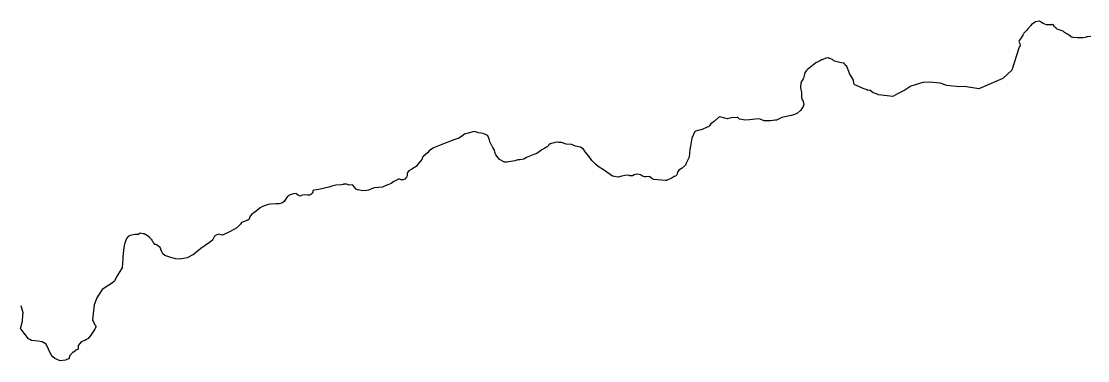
# Model space of a CAD drawing. Extents: x 6438959 to 7279357, y 1424492 to 2039161.
# Drawn here: x 6649059 to 6733124, y 1741062 to 1767852 of the extents above; entities that cross this region are included whole.
import ezdxf

# ---------------------------------------------------------------- set-up
doc = ezdxf.new("R2010")
doc.units = 21
doc.layers.add('COUNTY_BOUNDARY', color=40, linetype='Continuous')

msp = doc.modelspace()

# ---------------------------------------------------------------- linework, layer by layer
at = {"layer": 'COUNTY_BOUNDARY'}
msp.add_lwpolyline([(6733363, 1766642), (6733124, 1766637), (6733063, 1766624), (6732922, 1766582), (6732745, 1766557), (6732513, 1766540), (6732470, 1766548), (6732389, 1766544), (6732287, 1766559), (6731987, 1766573), (6731890, 1766594), (6731839, 1766610), (6731788, 1766648), (6731625, 1766789), (6731569, 1766830), (6731533, 1766842), (6731380, 1766916), (6731309, 1766967), (6731252, 1767021), (6731181, 1767070), (6731100, 1767102), (6731038, 1767126), (6730875, 1767173), (6730728, 1767244), (6730641, 1767301), (6730564, 1767351), (6730500, 1767426), (6730482, 1767477), (6730431, 1767546), (6730350, 1767587), (6730268, 1767580), (6729903, 1767580), (6729875, 1767583), (6729760, 1767627), (6729622, 1767690), (6729495, 1767759), (6729454, 1767790), (6729408, 1767815), (6729317, 1767852), (6729179, 1767848), (6729022, 1767816), (6728820, 1767682), (6728683, 1767598), (6728646, 1767516), (6728400, 1767246), (6728319, 1767157), (6728265, 1767097), (6728104, 1766920), (6728094, 1766909), (6728069, 1766868), (6728059, 1766850), (6728050, 1766834), (6728022, 1766786), (6728012, 1766770), (6727837, 1766472), (6727713, 1766345), (6727707, 1766253), (6727769, 1766108), (6727778, 1766043), (6727790, 1765948), (6727790, 1765931), (6727782, 1765888), (6727776, 1765859), (6727765, 1765847), (6727743, 1765824), (6727736, 1765817), (6727728, 1765809), (6727155, 1763997), (6726444, 1763326), (6724541, 1762527), (6723410, 1762694), (6722991, 1762691), (6722024, 1762786), (6721497, 1762965), (6720636, 1763048), (6720141, 1763027), (6719186, 1762719), (6718697, 1762427), (6718127, 1762134), (6717774, 1761924), (6716632, 1762058), (6716474, 1762128), (6716202, 1762193), (6715989, 1762378), (6715908, 1762408), (6715806, 1762401), (6715732, 1762432), (6715586, 1762493), (6715470, 1762527), (6714893, 1762783), (6714729, 1762841), (6714698, 1762931), (6714666, 1763205), (6714341, 1763723), (6714290, 1763889), (6714149, 1764273), (6714018, 1764401), (6713974, 1764451), (6713961, 1764479), (6713932, 1764542), (6713704, 1764576), (6713592, 1764593), (6713168, 1764715), (6713107, 1764725), (6713003, 1764843), (6712792, 1764915), (6712767, 1764923), (6712743, 1764932), (6712691, 1764949), (6712666, 1764958), (6712542, 1764944), (6712486, 1764938), (6712184, 1764819), (6712141, 1764802), (6712067, 1764764), (6711796, 1764625), (6711688, 1764570), (6711044, 1764058), (6710946, 1763980), (6710844, 1763826), (6710839, 1763806), (6710837, 1763798), (6710831, 1763775), (6710829, 1763767), (6710827, 1763759), (6710821, 1763734), (6710819, 1763725), (6710817, 1763716), (6710810, 1763690), (6710808, 1763681), (6710730, 1763367), (6710696, 1763305), (6710624, 1763174), (6710521, 1762982), (6710496, 1762603), (6710558, 1762231), (6710559, 1762168), (6710561, 1762027), (6710558, 1761847), (6710579, 1761768), (6710591, 1761741), (6710627, 1761659), (6710640, 1761632), (6710683, 1761536), (6710683, 1761533), (6710740, 1761286), (6710725, 1761206), (6710721, 1761187), (6710677, 1761111), (6710674, 1761105), (6710662, 1761086), (6710659, 1761080), (6710642, 1761050), (6710589, 1760960), (6710572, 1760931), (6710540, 1760877), (6710475, 1760814), (6710245, 1760595), (6710131, 1760550), (6710001, 1760499), (6709763, 1760406), (6709625, 1760377), (6709285, 1760306), (6709008, 1760262), (6708589, 1760057), (6708495, 1760043), (6708108, 1759988), (6708090, 1759985), (6708066, 1759985), (6707939, 1759984), (6707897, 1759984), (6707865, 1759984), (6707768, 1759983), (6707736, 1759983), (6707627, 1759983), (6707306, 1760116), (6707165, 1760153), (6706473, 1760067), (6706097, 1760047), (6705979, 1760067), (6705669, 1760119), (6705618, 1760169), (6705546, 1760246), (6705485, 1760257), (6705260, 1760223), (6705091, 1760253), (6704726, 1760166), (6704526, 1760205), (6704116, 1760301), (6704014, 1760268), (6703694, 1759979), (6703417, 1759768), (6703314, 1759603), (6703264, 1759557), (6702645, 1759292), (6702499, 1759247), (6702220, 1759185), (6702120, 1759098), (6701913, 1758617), (6701802, 1758005), (6701772, 1757747), (6701698, 1757115), (6701493, 1756698), (6701409, 1756501), (6701166, 1756256), (6700892, 1756098), (6700840, 1756022), (6700788, 1755947), (6700778, 1755934), (6700729, 1755732), (6700686, 1755690), (6700623, 1755629), (6700546, 1755599), (6700541, 1755593), (6700530, 1755591), (6700379, 1755507), (6699914, 1755283), (6699806, 1755275), (6698933, 1755377), (6698765, 1755442), (6698610, 1755570), (6698489, 1755599), (6698318, 1755576), (6698217, 1755563), (6698129, 1755596), (6698038, 1755631), (6697881, 1755728), (6697651, 1755778), (6697484, 1755759), (6697377, 1755724), (6697228, 1755666), (6697042, 1755641), (6696932, 1755704), (6696639, 1755682), (6696410, 1755616), (6696111, 1755537), (6695662, 1755623), (6695028, 1756065), (6694545, 1756379), (6694320, 1756565), (6694040, 1756853), (6693806, 1757213), (6693499, 1757551), (6693365, 1757765), (6693254, 1757845), (6693143, 1757926), (6692746, 1757985), (6692442, 1758132), (6692022, 1758148), (6691642, 1758282), (6691621, 1758283), (6691599, 1758283), (6691408, 1758286), (6691227, 1758321), (6691117, 1758282), (6691082, 1758270), (6690928, 1758228), (6690832, 1758202), (6690795, 1758192), (6690736, 1758176), (6690524, 1757949), (6690466, 1757907), (6690341, 1757843), (6690102, 1757714), (6689705, 1757416), (6689459, 1757329), (6689061, 1757189), (6688891, 1757108), (6688686, 1756963), (6688358, 1756906), (6688189, 1756914), (6687958, 1756841), (6687331, 1756721), (6687302, 1756723), (6687137, 1756738), (6686754, 1756935), (6686665, 1757050), (6686471, 1757300), (6686392, 1757516), (6686353, 1757688), (6686240, 1757879), (6686141, 1758061), (6686134, 1758073), (6686132, 1758077), (6685995, 1758328), (6685974, 1758484), (6685843, 1758804), (6685764, 1758868), (6685475, 1758999), (6685109, 1759056), (6685057, 1759071), (6684766, 1759157), (6684290, 1759021), (6684003, 1758953), (6683751, 1758753), (6683546, 1758633), (6683160, 1758499), (6682068, 1758087), (6681548, 1757861), (6681205, 1757628), (6681071, 1757463), (6680930, 1757345), (6680712, 1757161), (6680651, 1757057), (6680637, 1756953), (6680306, 1756577), (6680215, 1756429), (6680042, 1756307), (6679832, 1756181), (6679610, 1756047), (6679504, 1755916), (6679480, 1755826), (6679468, 1755655), (6679430, 1755554), (6679290, 1755396), (6679171, 1755342), (6679056, 1755332), (6679013, 1755348), (6678903, 1755390), (6678804, 1755388), (6678431, 1755204), (6678223, 1755046), (6677942, 1754953), (6677751, 1754870), (6677524, 1754759), (6676902, 1754695), (6676662, 1754616), (6676441, 1754515), (6676267, 1754501), (6675959, 1754471), (6675751, 1754529), (6675622, 1754536), (6675552, 1754540), (6675462, 1754594), (6675206, 1754919), (6675153, 1754939), (6674910, 1754920), (6674687, 1754997), (6674575, 1754997), (6674546, 1754997), (6674508, 1754998), (6674460, 1754984), (6674431, 1754976), (6674294, 1754939), (6673844, 1754923), (6673550, 1754831), (6673298, 1754770), (6672500, 1754581), (6672167, 1754512), (6672041, 1754486), (6672034, 1754427), (6672030, 1754367), (6671977, 1754277), (6671888, 1754179), (6671799, 1754135), (6671617, 1754133), (6671386, 1754142), (6671264, 1754140), (6671142, 1754099), (6671030, 1754057), (6670898, 1754100), (6670817, 1754184), (6670716, 1754252), (6670519, 1754245), (6670252, 1754152), (6670101, 1754074), (6670062, 1754054), (6669967, 1753921), (6669877, 1753784), (6669771, 1753639), (6669589, 1753497), (6669396, 1753437), (6669251, 1753453), (6669145, 1753446), (6668701, 1753417), (6668528, 1753382), (6668520, 1753380), (6668070, 1753244), (6667885, 1753128), (6667704, 1752983), (6667497, 1752819), (6667211, 1752608), (6667071, 1752410), (6667009, 1752246), (6666911, 1752163), (6666423, 1751959), (6666329, 1751834), (6666053, 1751547), (6665525, 1751272), (6664909, 1750958), (6664812, 1750986), (6664623, 1751052), (6664467, 1750991), (6664291, 1750879), (6664134, 1750569), (6663889, 1750392), (6663213, 1749905), (6662597, 1749412), (6662591, 1749407), (6662123, 1749178), (6661722, 1749097), (6661582, 1749069), (6661216, 1749102), (6660758, 1749246), (6660376, 1749363), (6660227, 1749486), (6660139, 1749659), (6660001, 1750010), (6659782, 1750164), (6659714, 1750204), (6659646, 1750224), (6659572, 1750246), (6659521, 1750318), (6659461, 1750398), (6659423, 1750472), (6659414, 1750483), (6659377, 1750529), (6659376, 1750571), (6659372, 1750581), (6659362, 1750591), (6659338, 1750603), (6659288, 1750663), (6659268, 1750684), (6659216, 1750740), (6659200, 1750760), (6659184, 1750796), (6659164, 1750814), (6659112, 1750846), (6658996, 1750916), (6658861, 1750999), (6658735, 1751076), (6658705, 1751080), (6658675, 1751084), (6658428, 1751117), (6658288, 1751030), (6658042, 1751028), (6658014, 1751022), (6657648, 1750948), (6657494, 1750865), (6657360, 1750716), (6657258, 1750407), (6657166, 1750160), (6657103, 1749780), (6657064, 1749237), (6657056, 1749134), (6656996, 1748390), (6656949, 1748313), (6656557, 1747671), (6656402, 1747330), (6656161, 1747153), (6655957, 1747022), (6655440, 1746690), (6655011, 1746033), (6654806, 1745468), (6654664, 1744285), (6654841, 1743890), (6654931, 1743815), (6654941, 1743723), (6654852, 1743555), (6654546, 1743086), (6654329, 1742825), (6654156, 1742704), (6654075, 1742647), (6653763, 1742558), (6653664, 1742432), (6653552, 1742261), (6653533, 1742101), (6653550, 1741961), (6653389, 1741892), (6653337, 1741881), (6653305, 1741857), (6653279, 1741830), (6653247, 1741769), (6653160, 1741745), (6653124, 1741731), (6653110, 1741721), (6653097, 1741711), (6653054, 1741677), (6653042, 1741643), (6653032, 1741627), (6652884, 1741465), (6652826, 1741279), (6652810, 1741214), (6652639, 1741149), (6652554, 1741117), (6652108, 1741062), (6651706, 1741228), (6651537, 1741372), (6651384, 1741582), (6651018, 1742357), (6650691, 1742549), (6650351, 1742592), (6649867, 1742653), (6649733, 1742723), (6649626, 1742779), (6649095, 1743477), (6649001, 1743583), (6649138, 1744172), (6649181, 1744651), (6649199, 1744849), (6649048, 1745405)], dxfattribs=at)

doc.saveas('drawing.dxf')
